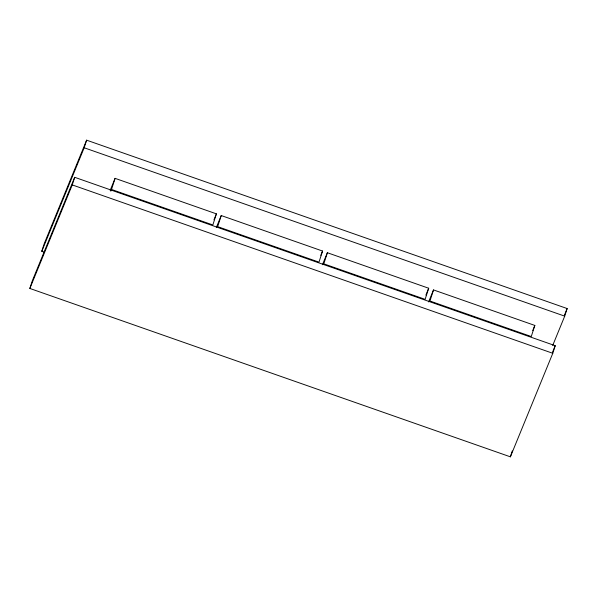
<?xml version="1.0" encoding="UTF-8"?>
<svg xmlns="http://www.w3.org/2000/svg" width="597" height="597" viewBox="0 0 597 597"><rect width="100%" height="100%" fill="white"/><g stroke="black" fill="none" stroke-linecap="round" stroke-linejoin="round"><path stroke-width="0.9" d="M29.85 288.455L32.29 280.851L74.692 177.309L555.225 345.693L552.785 353.29L510.383 456.832L29.85 288.455L72.252 184.913L74.692 177.309M44.417 252.232L41.775 251.307L44.215 243.71L86.617 140.168L567.15 308.545L564.71 316.149L552.695 345.484M41.775 251.307L84.177 147.772L86.617 140.168M111.52 189.458L115.087 178.354L216.405 213.853L212.845 224.957L111.52 189.458L110.818 191.167M221.233 215.547L217.666 226.651L318.985 262.15L322.552 251.046L221.233 215.547L216.315 227.539M327.372 252.732L323.805 263.837L425.131 299.343L428.691 288.239L327.372 252.732L322.455 264.732M433.512 289.926L429.952 301.03L531.27 336.536L534.837 325.432L433.512 289.926L428.601 301.925M510.383 456.832L512.278 450.922M110.176 190.353L115.087 178.354M213.95 219.853L216.405 213.853M320.798 255.329L322.552 251.046M425.885 295.097L428.691 288.239M532.725 330.574L534.837 325.432M564.322 315.447L567.15 308.545M552.397 352.596L555.225 345.693M84.177 147.772L564.71 316.149M72.252 184.913L552.785 353.29"/></g></svg>
